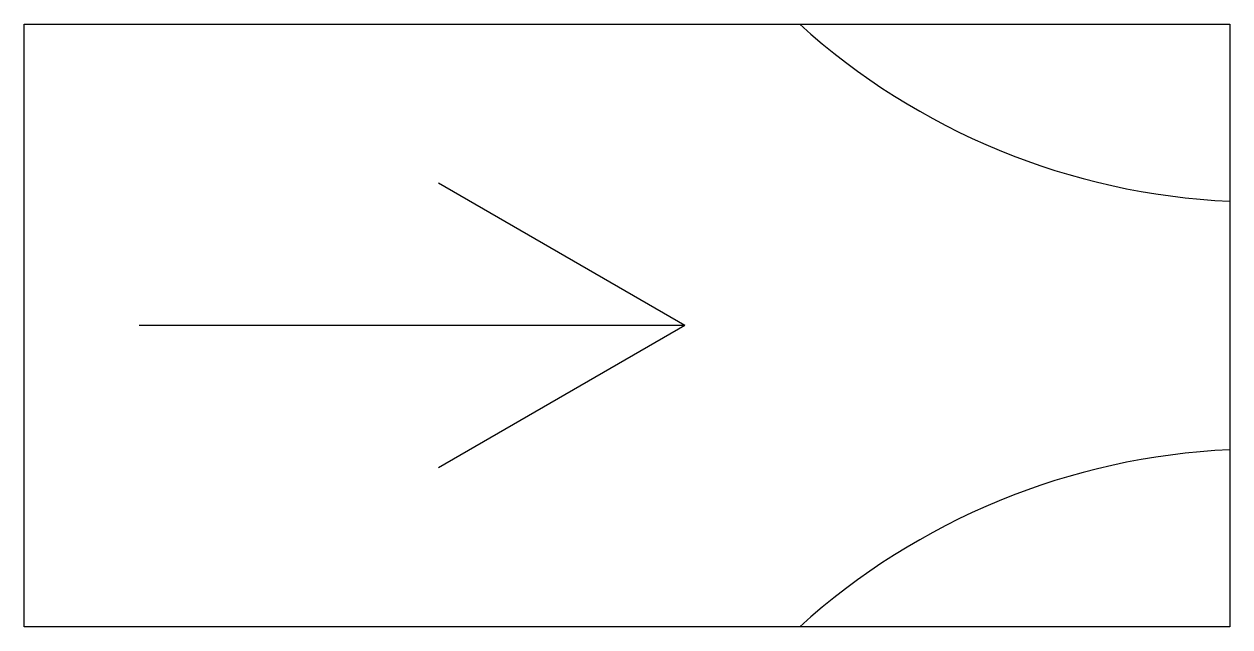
# Model space of a CAD drawing. Header units: millimetres. Extents: x -150 to 150, y -75 to 75.
import ezdxf

# ---------------------------------------------------------------- set-up
doc = ezdxf.new("R2010")
doc.units = ezdxf.units.MM

msp = doc.modelspace()

# ---------------------------------------------------------------- linework, layer by layer
at = {"color": 0, "linetype": 'ByBlock', "lineweight": -2}
for q in [(-46.92, 35.39), (-121.39, 0), (-46.92, -35.39)]:
    msp.add_line((14.37, 0), q, dxfattribs=at)
msp.add_lwpolyline([(-150, 75), (150, 75), (150, -75), (-150, -75)], close=True, dxfattribs=at)
for centre, start, end in [((157.61, 201.41), 227.7956, 267.4424), ((157.61, -201.41), 92.5576, 132.2044)]:
    msp.add_arc(centre, 170.65, start, end, dxfattribs=at)

doc.saveas('drawing.dxf')
